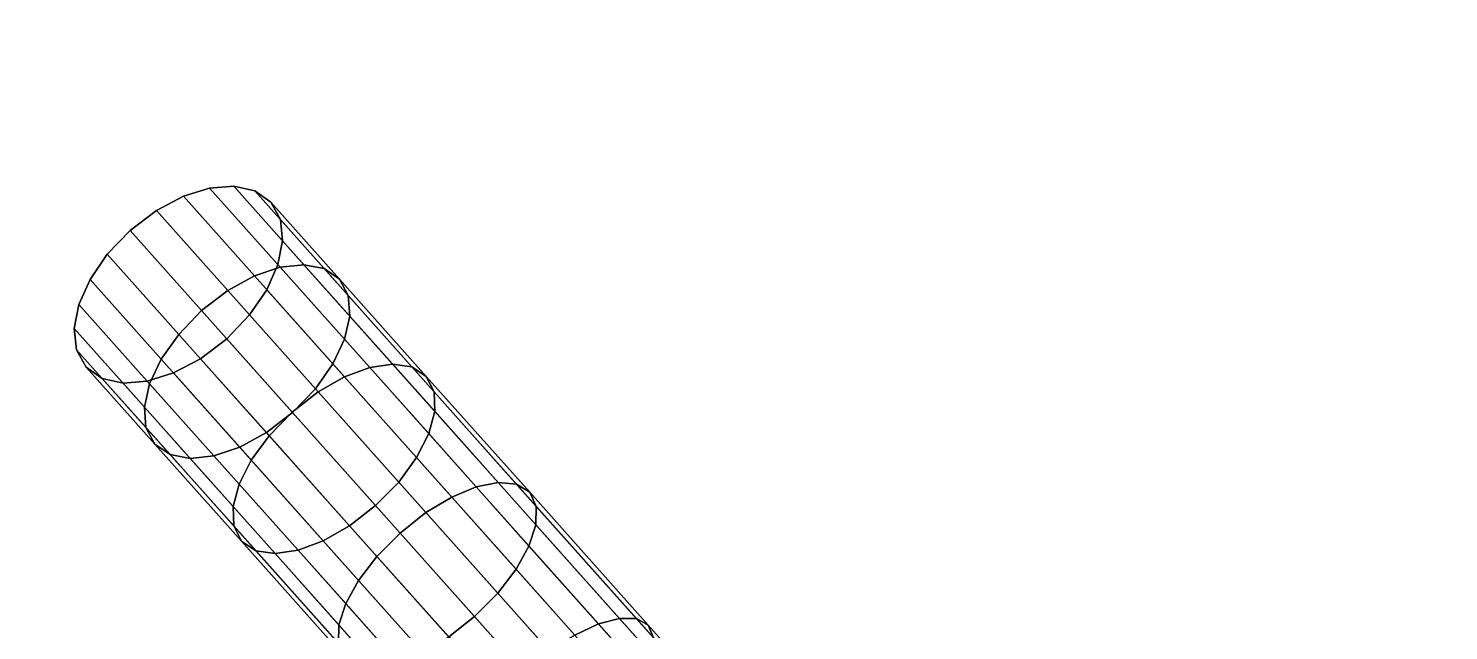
# Model space of a CAD drawing. Header units: millimetres. Extents: x -33522418 to 16198808, y -126322335 to -58690945.
# Drawn here: x -15921501.5 to -15921429.8, y -63953451.5 to -63953421.1 of the extents above; entities that cross this region are included whole.
import ezdxf

# ---------------------------------------------------------------- set-up
doc = ezdxf.new("R2010")
doc.units = ezdxf.units.MM
doc.header["$LTSCALE"] = 10
doc.layers.add('LAYER4', color=7, linetype='Continuous')
doc.layers.add('墙体层', color=1, linetype='Continuous')

# ---------------------------------------------------------------- blocks, each defined once
blk = doc.blocks.new('754')
at = {"layer": '墙体层', "color": 8}
for points, invisible_edges in [([(44979.692, 96606.022, 789.336), (45026.348, 95405.622, 789.336), (45026.348, 96606.022, 789.336)], 1), ([(44979.692, 95405.622, 1.228), (44979.692, 96606.022, 1.228), (45026.348, 96606.022, 1.228)], 12), ([(44979.692, 95405.622, 1.228), (45026.348, 96606.022, 1.228), (45026.348, 95405.622, 1.228)], 1), ([(45026.348, 96606.022, 789.336), (45026.348, 95405.622, 789.336), (45026.348, 95441.78, 747.178)], 14), ([(45026.348, 96606.022, 789.336), (45026.348, 95441.78, 747.178), (45026.348, 96569.864, 747.178)], 13), ([(45026.348, 95405.622, 1.228), (45026.348, 96606.022, 1.228), (45026.348, 96569.863, 83.204)], 14), ([(44979.692, 95441.78, 747.178), (44979.692, 96569.864, 747.178), (45026.348, 96569.864, 747.178)], 12), ([(44979.692, 95441.78, 747.178), (45026.348, 96569.864, 747.178), (45026.348, 95441.78, 747.178)], 1), ([(44979.692, 96569.863, 83.204), (45026.348, 95441.78, 83.204), (45026.348, 96569.863, 83.204)], 1), ([(45026.348, 95405.622, 1.228), (45026.348, 96569.863, 83.204), (45026.348, 95441.78, 83.204)], 13), ([(45057.939, 96525.363, -15.084), (45057.292, 96525.139, -16.392), (45047.38, 96525.139, -5.597)], 12), ([(45047.38, 96525.139, -5.597), (45047.913, 96525.363, -4.164), (45057.939, 96525.363, -15.084)], 12), ([(45058.587, 96525.139, -13.777), (45057.939, 96525.363, -15.084), (45047.913, 96525.363, -4.164)], 12), ([(45047.913, 96525.363, -4.164), (45048.445, 96525.139, -2.731), (45058.587, 96525.139, -13.777)], 12), ([(45059.169, 96524.508, -12.601), (45058.587, 96525.139, -13.777), (45048.445, 96525.139, -2.731)], 12), ([(45048.445, 96525.139, -2.731), (45048.924, 96524.508, -1.443), (45059.169, 96524.508, -12.601)], 12), ([(45056.709, 96524.508, -17.567), (45057.292, 96525.139, -16.392), (45066.18, 96525.139, -29.125)], 12), ([(45066.18, 96525.139, -29.125), (45065.505, 96524.508, -30.168), (45056.709, 96524.508, -17.567)], 12), ([(45066.931, 96525.363, -27.965), (45066.18, 96525.139, -29.125), (45057.292, 96525.139, -16.392)], 12), ([(45057.292, 96525.139, -16.392), (45057.939, 96525.363, -15.084), (45066.931, 96525.363, -27.965)], 12), ([(45067.681, 96525.139, -26.805), (45066.931, 96525.363, -27.965), (45057.939, 96525.363, -15.084)], 12), ([(45057.939, 96525.363, -15.084), (45058.587, 96525.139, -13.777), (45067.681, 96525.139, -26.805)], 12), ([(45068.356, 96524.508, -25.762), (45067.681, 96525.139, -26.805), (45058.587, 96525.139, -13.777)], 12), ([(45058.587, 96525.139, -13.777), (45059.169, 96524.508, -12.601), (45068.356, 96524.508, -25.762)], 12), ([(45073.933, 96525.139, -43.614), (45073.178, 96524.508, -44.506), (45065.505, 96524.508, -30.168)], 12), ([(45065.505, 96524.508, -30.168), (45066.18, 96525.139, -29.125), (45073.933, 96525.139, -43.614)], 12), ([(45074.774, 96525.363, -42.621), (45073.933, 96525.139, -43.614), (45066.18, 96525.139, -29.125)], 12), ([(45066.18, 96525.139, -29.125), (45066.931, 96525.363, -27.965), (45074.774, 96525.363, -42.621)], 12), ([(45075.614, 96525.139, -41.629), (45074.774, 96525.363, -42.621), (45066.931, 96525.363, -27.965)], 12), ([(45066.931, 96525.363, -27.965), (45067.681, 96525.139, -26.805), (45075.614, 96525.139, -41.629)], 12), ([(45076.37, 96524.508, -40.737), (45075.614, 96525.139, -41.629), (45067.681, 96525.139, -26.805)], 12), ([(45067.681, 96525.139, -26.805), (45068.356, 96524.508, -25.762), (45076.37, 96524.508, -40.737)], 12), ([(45080.439, 96525.139, -59.673), (45079.615, 96524.508, -60.398), (45073.178, 96524.508, -44.506)], 12), ([(45073.178, 96524.508, -44.506), (45073.933, 96525.139, -43.614), (45080.439, 96525.139, -59.673)], 12), ([(45081.355, 96525.363, -58.867), (45080.439, 96525.139, -59.673), (45073.933, 96525.139, -43.614)], 12), ([(45073.933, 96525.139, -43.614), (45074.774, 96525.363, -42.621), (45081.355, 96525.363, -58.867)], 12), ([(45082.271, 96525.139, -58.061), (45081.355, 96525.363, -58.867), (45074.774, 96525.363, -42.621)], 12), ([(45074.774, 96525.363, -42.621), (45075.614, 96525.139, -41.629), (45082.271, 96525.139, -58.061)], 12), ([(45083.094, 96524.508, -57.336), (45082.271, 96525.139, -58.061), (45075.614, 96525.139, -41.629)], 12), ([(45075.614, 96525.139, -41.629), (45076.37, 96524.508, -40.737), (45083.094, 96524.508, -57.336)], 12), ([(45085.587, 96525.139, -77.12), (45084.712, 96524.508, -77.662), (45079.615, 96524.508, -60.398)], 12), ([(45079.615, 96524.508, -60.398), (45080.439, 96525.139, -59.673), (45085.587, 96525.139, -77.12)], 12), ([(45086.561, 96525.363, -76.518), (45085.587, 96525.139, -77.12), (45080.439, 96525.139, -59.673)], 12), ([(45080.439, 96525.139, -59.673), (45081.355, 96525.363, -58.867), (45086.561, 96525.363, -76.518)], 12), ([(45087.534, 96525.139, -75.915), (45086.561, 96525.363, -76.518), (45081.355, 96525.363, -58.867)], 12), ([(45081.355, 96525.363, -58.867), (45082.271, 96525.139, -58.061), (45087.534, 96525.139, -75.915)], 12), ([(45088.409, 96524.508, -75.373), (45087.534, 96525.139, -75.915), (45082.271, 96525.139, -58.061)], 12), ([(45082.271, 96525.139, -58.061), (45083.094, 96524.508, -57.336), (45088.409, 96524.508, -75.373)], 12), ([(45085.587, 96525.139, -77.12), (45089.151, 96514.692, -74.914), (45084.712, 96524.508, -77.662)], 3), ([(45086.561, 96525.363, -76.518), (45089.151, 96514.692, -74.914), (45085.587, 96525.139, -77.12)], 3), ([(45087.534, 96525.139, -75.915), (45089.151, 96514.692, -74.914), (45086.561, 96525.363, -76.518)], 3), ([(45088.409, 96524.508, -75.373), (45089.151, 96514.692, -74.914), (45087.534, 96525.139, -75.915)], 3), ([(45048.924, 96524.508, -1.443), (45049.33, 96523.53, -0.351), (45059.663, 96523.53, -11.605)], 12), ([(45059.663, 96523.53, -11.605), (45059.169, 96524.508, -12.601), (45048.924, 96524.508, -1.443)], 12), ([(45056.216, 96523.53, -18.564), (45056.709, 96524.508, -17.567), (45065.505, 96524.508, -30.168)], 12), ([(45065.505, 96524.508, -30.168), (45064.933, 96523.53, -31.052), (45056.216, 96523.53, -18.564)], 12), ([(45068.928, 96523.53, -24.878), (45068.356, 96524.508, -25.762), (45059.169, 96524.508, -12.601)], 12), ([(45059.169, 96524.508, -12.601), (45059.663, 96523.53, -11.605), (45068.928, 96523.53, -24.878)], 12), ([(45073.178, 96524.508, -44.506), (45072.537, 96523.53, -45.262), (45064.933, 96523.53, -31.052)], 12), ([(45064.933, 96523.53, -31.052), (45065.505, 96524.508, -30.168), (45073.178, 96524.508, -44.506)], 12), ([(45077.01, 96523.53, -39.981), (45076.37, 96524.508, -40.737), (45068.356, 96524.508, -25.762)], 12), ([(45068.356, 96524.508, -25.762), (45068.928, 96523.53, -24.878), (45077.01, 96523.53, -39.981)], 12), ([(45079.615, 96524.508, -60.398), (45078.918, 96523.53, -61.013), (45072.537, 96523.53, -45.262)], 12), ([(45072.537, 96523.53, -45.262), (45073.178, 96524.508, -44.506), (45079.615, 96524.508, -60.398)], 12), ([(45083.792, 96523.53, -56.722), (45083.094, 96524.508, -57.336), (45076.37, 96524.508, -40.737)], 12), ([(45076.37, 96524.508, -40.737), (45077.01, 96523.53, -39.981), (45083.792, 96523.53, -56.722)], 12), ([(45084.712, 96524.508, -77.662), (45083.971, 96523.53, -78.122), (45078.918, 96523.53, -61.013)], 12), ([(45078.918, 96523.53, -61.013), (45079.615, 96524.508, -60.398), (45084.712, 96524.508, -77.662)], 12), ([(45089.151, 96523.53, -74.914), (45088.409, 96524.508, -75.373), (45083.094, 96524.508, -57.336)], 12), ([(45083.094, 96524.508, -57.336), (45083.792, 96523.53, -56.722), (45089.151, 96523.53, -74.914)], 12), ([(45084.712, 96524.508, -77.662), (45089.151, 96514.692, -74.914), (45083.971, 96523.53, -78.122)], 3), ([(45089.151, 96523.53, -74.914), (45089.151, 96514.692, -74.914), (45088.409, 96524.508, -75.373)], 3), ([(45060.044, 96522.265, -10.835), (45059.663, 96523.53, -11.605), (45049.33, 96523.53, -0.351)], 12), ([(45064.933, 96523.53, -31.052), (45064.491, 96522.265, -31.735), (45055.834, 96522.265, -19.334)], 12), ([(45055.834, 96522.265, -19.334), (45056.216, 96523.53, -18.564), (45064.933, 96523.53, -31.052)], 12), ([(45069.37, 96522.265, -24.195), (45068.928, 96523.53, -24.878), (45059.663, 96523.53, -11.605)], 12), ([(45059.663, 96523.53, -11.605), (45060.044, 96522.265, -10.835), (45069.37, 96522.265, -24.195)], 12), ([(45072.537, 96523.53, -45.262), (45072.042, 96522.265, -45.846), (45064.491, 96522.265, -31.735)], 12), ([(45064.491, 96522.265, -31.735), (45064.933, 96523.53, -31.052), (45072.537, 96523.53, -45.262)], 12), ([(45077.505, 96522.265, -39.396), (45077.01, 96523.53, -39.981), (45068.928, 96523.53, -24.878)], 12), ([(45068.928, 96523.53, -24.878), (45069.37, 96522.265, -24.195), (45077.505, 96522.265, -39.396)], 12), ([(45072.042, 96522.265, -45.846), (45072.537, 96523.53, -45.262), (45078.918, 96523.53, -61.013)], 12), ([(45078.918, 96523.53, -61.013), (45078.378, 96522.265, -61.487), (45072.042, 96522.265, -45.846)], 12), ([(45084.331, 96522.265, -56.247), (45083.792, 96523.53, -56.722), (45077.01, 96523.53, -39.981)], 12), ([(45077.01, 96523.53, -39.981), (45077.505, 96522.265, -39.396), (45084.331, 96522.265, -56.247)], 12), ([(45083.971, 96523.53, -78.122), (45083.398, 96522.265, -78.477), (45078.378, 96522.265, -61.487)], 12), ([(45078.378, 96522.265, -61.487), (45078.918, 96523.53, -61.013), (45083.971, 96523.53, -78.122)], 12), ([(45083.971, 96523.53, -78.122), (45089.151, 96514.692, -74.914), (45083.398, 96522.265, -78.477)], 3), ([(45089.724, 96522.265, -74.559), (45089.151, 96523.53, -74.914), (45083.792, 96523.53, -56.722)], 12), ([(45083.792, 96523.53, -56.722), (45084.331, 96522.265, -56.247), (45089.724, 96522.265, -74.559)], 12), ([(45089.724, 96522.265, -74.559), (45089.151, 96514.692, -74.914), (45089.151, 96523.53, -74.914)], 3), ([(45064.491, 96522.265, -31.735), (45064.206, 96520.772, -32.176), (45055.588, 96520.772, -19.83)], 12), ([(45055.588, 96520.772, -19.83), (45055.834, 96522.265, -19.334), (45064.491, 96522.265, -31.735)], 12), ([(45069.655, 96520.772, -23.754), (45069.37, 96522.265, -24.195), (45060.044, 96522.265, -10.835)], 12), ([(45060.044, 96522.265, -10.835), (45060.29, 96520.772, -10.338), (45069.655, 96520.772, -23.754)], 12), ([(45072.042, 96522.265, -45.846), (45071.723, 96520.772, -46.223), (45064.206, 96520.772, -32.176)], 12), ([(45064.206, 96520.772, -32.176), (45064.491, 96522.265, -31.735), (45072.042, 96522.265, -45.846)], 12), ([(45077.824, 96520.772, -39.019), (45077.505, 96522.265, -39.396), (45069.37, 96522.265, -24.195)], 12), ([(45069.37, 96522.265, -24.195), (45069.655, 96520.772, -23.754), (45077.824, 96520.772, -39.019)], 12), ([(45078.378, 96522.265, -61.487), (45078.03, 96520.772, -61.794), (45071.723, 96520.772, -46.223)], 12), ([(45071.723, 96520.772, -46.223), (45072.042, 96522.265, -45.846), (45078.378, 96522.265, -61.487)], 12), ([(45084.679, 96520.772, -55.941), (45084.331, 96522.265, -56.247), (45077.505, 96522.265, -39.396)], 12), ([(45077.505, 96522.265, -39.396), (45077.824, 96520.772, -39.019), (45084.679, 96520.772, -55.941)], 12), ([(45083.398, 96522.265, -78.477), (45083.028, 96520.772, -78.706), (45078.03, 96520.772, -61.794)], 12), ([(45078.03, 96520.772, -61.794), (45078.378, 96522.265, -61.487), (45083.398, 96522.265, -78.477)], 12), ([(45083.398, 96522.265, -78.477), (45089.151, 96514.692, -74.914), (45083.028, 96520.772, -78.706)], 3), ([(45090.093, 96520.772, -74.33), (45089.724, 96522.265, -74.559), (45084.331, 96522.265, -56.247)], 12), ([(45084.331, 96522.265, -56.247), (45084.679, 96520.772, -55.941), (45090.093, 96520.772, -74.33)], 12), ([(45090.093, 96520.772, -74.33), (45089.151, 96514.692, -74.914), (45089.724, 96522.265, -74.559)], 3), ([(45064.206, 96520.772, -32.176), (45064.105, 96519.111, -32.332), (45055.501, 96519.111, -20.006)], 12), ([(45055.501, 96519.111, -20.006), (45055.588, 96520.772, -19.83), (45064.206, 96520.772, -32.176)], 12), ([(45069.756, 96519.111, -23.598), (45069.655, 96520.772, -23.754), (45060.29, 96520.772, -10.338)], 12), ([(45060.29, 96520.772, -10.338), (45060.377, 96519.111, -10.162), (45069.756, 96519.111, -23.598)], 12), ([(45071.723, 96520.772, -46.223), (45071.61, 96519.111, -46.357), (45064.105, 96519.111, -32.332)], 12), ([(45064.105, 96519.111, -32.332), (45064.206, 96520.772, -32.176), (45071.723, 96520.772, -46.223)], 12), ([(45077.937, 96519.111, -38.886), (45077.824, 96520.772, -39.019), (45069.655, 96520.772, -23.754)], 12), ([(45069.655, 96520.772, -23.754), (45069.756, 96519.111, -23.598), (45077.937, 96519.111, -38.886)], 12), ([(45078.03, 96520.772, -61.794), (45077.907, 96519.111, -61.902), (45071.61, 96519.111, -46.357)], 12), ([(45071.61, 96519.111, -46.357), (45071.723, 96520.772, -46.223), (45078.03, 96520.772, -61.794)], 12), ([(45084.802, 96519.111, -55.832), (45084.679, 96520.772, -55.941), (45077.824, 96520.772, -39.019)], 12), ([(45077.824, 96520.772, -39.019), (45077.937, 96519.111, -38.886), (45084.802, 96519.111, -55.832)], 12), ([(45083.028, 96520.772, -78.706), (45082.897, 96519.111, -78.787), (45077.907, 96519.111, -61.902)], 12), ([(45077.907, 96519.111, -61.902), (45078.03, 96520.772, -61.794), (45083.028, 96520.772, -78.706)], 12), ([(45083.028, 96520.772, -78.706), (45089.151, 96514.692, -74.914), (45082.897, 96519.111, -78.787)], 3), ([(45090.224, 96519.111, -74.249), (45090.093, 96520.772, -74.33), (45084.679, 96520.772, -55.941)], 12), ([(45084.679, 96520.772, -55.941), (45084.802, 96519.111, -55.832), (45090.224, 96519.111, -74.249)], 12), ([(45090.224, 96519.111, -74.249), (45089.151, 96514.692, -74.914), (45090.093, 96520.772, -74.33)], 3), ([(45055.588, 96517.45, -19.83), (45055.501, 96519.111, -20.006), (45064.105, 96519.111, -32.332)], 12), ([(45064.105, 96519.111, -32.332), (45064.206, 96517.45, -32.176), (45055.588, 96517.45, -19.83)], 12), ([(45060.377, 96519.111, -10.162), (45060.29, 96517.45, -10.338), (45069.655, 96517.45, -23.754)], 12), ([(45069.655, 96517.45, -23.754), (45069.756, 96519.111, -23.598), (45060.377, 96519.111, -10.162)], 12), ([(45064.206, 96517.45, -32.176), (45064.105, 96519.111, -32.332), (45071.61, 96519.111, -46.357)], 12), ([(45071.61, 96519.111, -46.357), (45071.723, 96517.45, -46.223), (45064.206, 96517.45, -32.176)], 12), ([(45069.756, 96519.111, -23.598), (45069.655, 96517.45, -23.754), (45077.824, 96517.45, -39.019)], 12), ([(45077.824, 96517.45, -39.019), (45077.937, 96519.111, -38.886), (45069.756, 96519.111, -23.598)], 12), ([(45071.723, 96517.45, -46.223), (45071.61, 96519.111, -46.357), (45077.907, 96519.111, -61.902)], 12), ([(45077.907, 96519.111, -61.902), (45078.03, 96517.45, -61.794), (45071.723, 96517.45, -46.223)], 12), ([(45077.937, 96519.111, -38.886), (45077.824, 96517.45, -39.019), (45084.679, 96517.45, -55.941)], 12), ([(45078.03, 96517.45, -61.794), (45077.907, 96519.111, -61.902), (45082.897, 96519.111, -78.787)], 12), ([(45084.679, 96517.45, -55.941), (45084.802, 96519.111, -55.832), (45077.937, 96519.111, -38.886)], 12), ([(45082.897, 96519.111, -78.787), (45083.028, 96517.45, -78.706), (45078.03, 96517.45, -61.794)], 12), ([(45082.897, 96519.111, -78.787), (45089.151, 96514.692, -74.914), (45083.028, 96517.45, -78.706)], 3), ([(45084.802, 96519.111, -55.832), (45084.679, 96517.45, -55.941), (45090.093, 96517.45, -74.33)], 12), ([(45090.093, 96517.45, -74.33), (45090.224, 96519.111, -74.249), (45084.802, 96519.111, -55.832)], 12), ([(45090.093, 96517.45, -74.33), (45089.151, 96514.692, -74.914), (45090.224, 96519.111, -74.249)], 3), ([(45060.29, 96517.45, -10.338), (45060.044, 96515.957, -10.835), (45069.37, 96515.957, -24.195)], 12), ([(45069.37, 96515.957, -24.195), (45069.655, 96517.45, -23.754), (45060.29, 96517.45, -10.338)], 12), ([(45064.491, 96515.957, -31.735), (45064.206, 96517.45, -32.176), (45071.723, 96517.45, -46.223)], 12), ([(45071.723, 96517.45, -46.223), (45072.042, 96515.957, -45.846), (45064.491, 96515.957, -31.735)], 12), ([(45069.655, 96517.45, -23.754), (45069.37, 96515.957, -24.195), (45077.505, 96515.957, -39.396)], 12), ([(45077.505, 96515.957, -39.396), (45077.824, 96517.45, -39.019), (45069.655, 96517.45, -23.754)], 12), ([(45072.042, 96515.957, -45.846), (45071.723, 96517.45, -46.223), (45078.03, 96517.45, -61.794)], 12), ([(45078.03, 96517.45, -61.794), (45078.378, 96515.957, -61.487), (45072.042, 96515.957, -45.846)], 12), ([(45077.824, 96517.45, -39.019), (45077.505, 96515.957, -39.396), (45084.331, 96515.957, -56.247)], 12), ([(45084.331, 96515.957, -56.247), (45084.679, 96517.45, -55.941), (45077.824, 96517.45, -39.019)], 12), ([(45078.378, 96515.957, -61.487), (45078.03, 96517.45, -61.794), (45083.028, 96517.45, -78.706)], 12), ([(45083.028, 96517.45, -78.706), (45083.398, 96515.957, -78.477), (45078.378, 96515.957, -61.487)], 12), ([(45083.028, 96517.45, -78.706), (45089.151, 96514.692, -74.914), (45083.398, 96515.957, -78.477)], 3), ([(45084.679, 96517.45, -55.941), (45084.331, 96515.957, -56.247), (45089.724, 96515.957, -74.559)], 12), ([(45089.724, 96515.957, -74.559), (45090.093, 96517.45, -74.33), (45084.679, 96517.45, -55.941)], 12), ([(45089.724, 96515.957, -74.559), (45089.151, 96514.692, -74.914), (45090.093, 96517.45, -74.33)], 2), ([(45060.044, 96515.957, -10.835), (45059.663, 96514.692, -11.605), (45068.928, 96514.692, -24.878)], 12), ([(45068.928, 96514.692, -24.878), (45069.37, 96515.957, -24.195), (45060.044, 96515.957, -10.835)], 12), ([(45064.933, 96514.692, -31.052), (45064.491, 96515.957, -31.735), (45072.042, 96515.957, -45.846)], 12), ([(45072.042, 96515.957, -45.846), (45072.537, 96514.692, -45.262), (45064.933, 96514.692, -31.052)], 12), ([(45069.37, 96515.957, -24.195), (45068.928, 96514.692, -24.878), (45077.01, 96514.692, -39.981)], 12), ([(45077.01, 96514.692, -39.981), (45077.505, 96515.957, -39.396), (45069.37, 96515.957, -24.195)], 12), ([(45072.537, 96514.692, -45.262), (45072.042, 96515.957, -45.846), (45078.378, 96515.957, -61.487)], 12), ([(45078.378, 96515.957, -61.487), (45078.918, 96514.692, -61.013), (45072.537, 96514.692, -45.262)], 12), ([(45077.505, 96515.957, -39.396), (45077.01, 96514.692, -39.981), (45083.792, 96514.692, -56.722)], 12), ([(45083.792, 96514.692, -56.722), (45084.331, 96515.957, -56.247), (45077.505, 96515.957, -39.396)], 12), ([(45078.918, 96514.692, -61.013), (45078.378, 96515.957, -61.487), (45083.398, 96515.957, -78.477)], 12), ([(45083.398, 96515.957, -78.477), (45083.971, 96514.692, -78.122), (45078.918, 96514.692, -61.013)], 12), ([(45083.398, 96515.957, -78.477), (45089.151, 96514.692, -74.914), (45083.971, 96514.692, -78.122)], 3), ([(45084.331, 96515.957, -56.247), (45083.792, 96514.692, -56.722), (45089.151, 96514.692, -74.914)], 12), ([(45089.151, 96514.692, -74.914), (45089.724, 96515.957, -74.559), (45084.331, 96515.957, -56.247)], 12), ([(45059.663, 96514.692, -11.605), (45059.169, 96513.714, -12.601), (45068.356, 96513.714, -25.762)], 12), ([(45068.356, 96513.714, -25.762), (45068.928, 96514.692, -24.878), (45059.663, 96514.692, -11.605)], 12), ([(45065.505, 96513.714, -30.168), (45064.933, 96514.692, -31.052), (45072.537, 96514.692, -45.262)], 12), ([(45072.537, 96514.692, -45.262), (45073.178, 96513.714, -44.506), (45065.505, 96513.714, -30.168)], 12), ([(45068.928, 96514.692, -24.878), (45068.356, 96513.714, -25.762), (45076.37, 96513.714, -40.737)], 12), ([(45076.37, 96513.714, -40.737), (45077.01, 96514.692, -39.981), (45068.928, 96514.692, -24.878)], 12), ([(45073.178, 96513.714, -44.506), (45072.537, 96514.692, -45.262), (45078.918, 96514.692, -61.013)], 12), ([(45078.918, 96514.692, -61.013), (45079.615, 96513.714, -60.398), (45073.178, 96513.714, -44.506)], 12), ([(45077.01, 96514.692, -39.981), (45076.37, 96513.714, -40.737), (45083.094, 96513.714, -57.336)], 12), ([(45083.094, 96513.714, -57.336), (45083.792, 96514.692, -56.722), (45077.01, 96514.692, -39.981)], 12), ([(45079.615, 96513.714, -60.398), (45078.918, 96514.692, -61.013), (45083.971, 96514.692, -78.122)], 12), ([(45083.971, 96514.692, -78.122), (45084.712, 96513.714, -77.662), (45079.615, 96513.714, -60.398)], 12), ([(45083.792, 96514.692, -56.722), (45083.094, 96513.714, -57.336), (45088.409, 96513.714, -75.373)], 12), ([(45088.409, 96513.714, -75.373), (45089.151, 96514.692, -74.914), (45083.792, 96514.692, -56.722)], 12), ([(45083.971, 96514.692, -78.122), (45088.409, 96513.714, -75.373), (45084.712, 96513.714, -77.662)], 3), ([(45083.971, 96514.692, -78.122), (45089.151, 96514.692, -74.914), (45088.409, 96513.714, -75.373)], 13), ([(45067.681, 96513.083, -26.805), (45068.356, 96513.714, -25.762), (45059.169, 96513.714, -12.601)], 12), ([(45066.18, 96513.083, -29.125), (45065.505, 96513.714, -30.168), (45073.178, 96513.714, -44.506)], 12), ([(45073.178, 96513.714, -44.506), (45073.933, 96513.083, -43.614), (45066.18, 96513.083, -29.125)], 12), ([(45068.356, 96513.714, -25.762), (45067.681, 96513.083, -26.805), (45075.614, 96513.083, -41.629)], 12), ([(45075.614, 96513.083, -41.629), (45076.37, 96513.714, -40.737), (45068.356, 96513.714, -25.762)], 12), ([(45073.933, 96513.083, -43.614), (45073.178, 96513.714, -44.506), (45079.615, 96513.714, -60.398)], 12), ([(45079.615, 96513.714, -60.398), (45080.439, 96513.083, -59.673), (45073.933, 96513.083, -43.614)], 12), ([(45076.37, 96513.714, -40.737), (45075.614, 96513.083, -41.629), (45082.271, 96513.083, -58.061)], 12), ([(45082.271, 96513.083, -58.061), (45083.094, 96513.714, -57.336), (45076.37, 96513.714, -40.737)], 12), ([(45080.439, 96513.083, -59.673), (45079.615, 96513.714, -60.398), (45084.712, 96513.714, -77.662)], 12), ([(45084.712, 96513.714, -77.662), (45085.587, 96513.083, -77.12), (45080.439, 96513.083, -59.673)], 12), ([(45083.094, 96513.714, -57.336), (45082.271, 96513.083, -58.061), (45087.534, 96513.083, -75.915)], 12), ([(45087.534, 96513.083, -75.915), (45088.409, 96513.714, -75.373), (45083.094, 96513.714, -57.336)], 12), ([(45084.712, 96513.714, -77.662), (45088.409, 96513.714, -75.373), (45085.587, 96513.083, -77.12)], 3), ([(45085.587, 96513.083, -77.12), (45088.409, 96513.714, -75.373), (45087.534, 96513.083, -75.915)], 13), ([(45066.931, 96512.859, -27.965), (45066.18, 96513.083, -29.125), (45073.933, 96513.083, -43.614)], 12), ([(45073.933, 96513.083, -43.614), (45074.774, 96512.859, -42.621), (45066.931, 96512.859, -27.965)], 12), ([(45067.681, 96513.083, -26.805), (45066.931, 96512.859, -27.965), (45074.774, 96512.859, -42.621)], 12), ([(45074.774, 96512.859, -42.621), (45075.614, 96513.083, -41.629), (45067.681, 96513.083, -26.805)], 12), ([(45074.774, 96512.859, -42.621), (45073.933, 96513.083, -43.614), (45080.439, 96513.083, -59.673)], 12), ([(45080.439, 96513.083, -59.673), (45081.355, 96512.859, -58.867), (45074.774, 96512.859, -42.621)], 12), ([(45075.614, 96513.083, -41.629), (45074.774, 96512.859, -42.621), (45081.355, 96512.859, -58.867)], 12), ([(45081.355, 96512.859, -58.867), (45082.271, 96513.083, -58.061), (45075.614, 96513.083, -41.629)], 12), ([(45081.355, 96512.859, -58.867), (45080.439, 96513.083, -59.673), (45085.587, 96513.083, -77.12)], 12), ([(45085.587, 96513.083, -77.12), (45086.561, 96512.859, -76.518), (45081.355, 96512.859, -58.867)], 12), ([(45082.271, 96513.083, -58.061), (45081.355, 96512.859, -58.867), (45086.561, 96512.859, -76.518)], 12), ([(45086.561, 96512.859, -76.518), (45087.534, 96513.083, -75.915), (45082.271, 96513.083, -58.061)], 12), ([(45085.587, 96513.083, -77.12), (45087.534, 96513.083, -75.915), (45086.561, 96512.859, -76.518)], 1)]:
    blk.add_3dface(points, dxfattribs=dict(at, invisible_edges=invisible_edges))

msp = doc.modelspace()

# ---------------------------------------------------------------- block references
at = {"layer": 'LAYER4', "lineweight": -2, "xscale": -1, "rotation": 311.7403934190204}
msp.add_blockref('754', (-15963496.841, -64051334.481, -747.178), dxfattribs=at)

doc.saveas('drawing.dxf')
